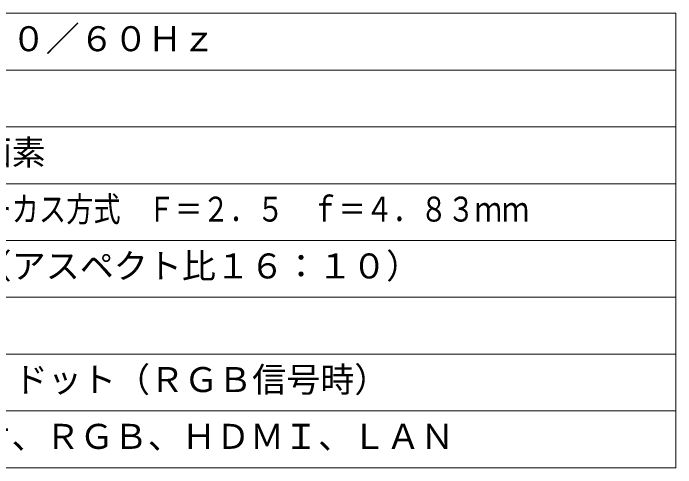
# Model space of a CAD drawing. Units: millimetres, scale not verified. Extents: x -62 to 63, y -57 to 57.
# Drawn here: x 4.1 to 62.5, y -56.9 to -16.9 of the extents above; entities that cross this region are included whole.
import ezdxf
from ezdxf.enums import TextEntityAlignment as Align

# ---------------------------------------------------------------- set-up
doc = ezdxf.new("R2010")
doc.units = ezdxf.units.MM
doc.header["$LTSCALE"] = 0.125
doc.layers.add('0-2_WAKU', color=1, linetype='Continuous', lineweight=18)
doc.layers.add('0-3_MOJI1', color=7, linetype='Continuous')
doc.styles.add('ＭＳ ゴシック', font='')
doc.styles.get('ＭＳ ゴシック').set_extended_font_data('MS Gothic')

msp = doc.modelspace()

# ---------------------------------------------------------------- linework, layer by layer
at = {"layer": '0-2_WAKU', "color": 4}
for p, q in [((62.5102, -16.8644), (-62.4898, -16.8644)), ((62.5102, -56.8644), (62.5102, -16.8644)), ((-62.4898, -56.8644), (62.5102, -56.8644))]:
    msp.add_line(p, q, dxfattribs=at)
at = {"layer": '0-2_WAKU'}
for p, q in [((62.5102, -21.8644), (-62.4898, -21.8644)), ((62.5102, -26.8644), (-62.4898, -26.8644)), ((62.5102, -31.8644), (-62.4898, -31.8644)), ((62.5102, -36.8644), (-62.4898, -36.8644)), ((62.5102, -41.8644), (-62.4898, -41.8644)), ((62.5102, -46.8644), (-62.4898, -46.8644)), ((62.5102, -51.8644), (-62.4898, -51.8644))]:
    msp.add_line(p, q, dxfattribs=at)

# ---------------------------------------------------------------- texts
at = {"layer": '0-3_MOJI1', "style": 'ＭＳ ゴシック'}
for s, p in [('ＡＣ１００Ｖ\u3000５０／６０Ｈｚ', (-19.9898, -20.8644)), ('１０２４０００画素', (-19.9898, -30.8644)), ('６０～１１０型（アスペクト比１６：１０）', (-19.9898, -40.8644)), ('１２８０×８００ドット（ＲＧＢ信号時）', (-19.7842, -50.8644)), ('ビデオ／Ｓビデオ、ＲＧＢ、ＨＤＭＩ、ＬＡＮ', (-19.9898, -55.8644))]:
    msp.add_text(s, height=2.199, dxfattribs=at).set_placement(p, align=Align.BOTTOM_LEFT)
at = {"layer": '0-3_MOJI1', "style": 'ＭＳ ゴシック', "width": 0.8}
msp.add_text('固定焦点・手動フォーカス方式\u3000Ｆ＝２．５\u3000ｆ＝４．８３ｍｍ', height=2.199, dxfattribs=at).set_placement((-19.9898, -35.8644), align=Align.BOTTOM_LEFT)

doc.saveas('drawing.dxf')
